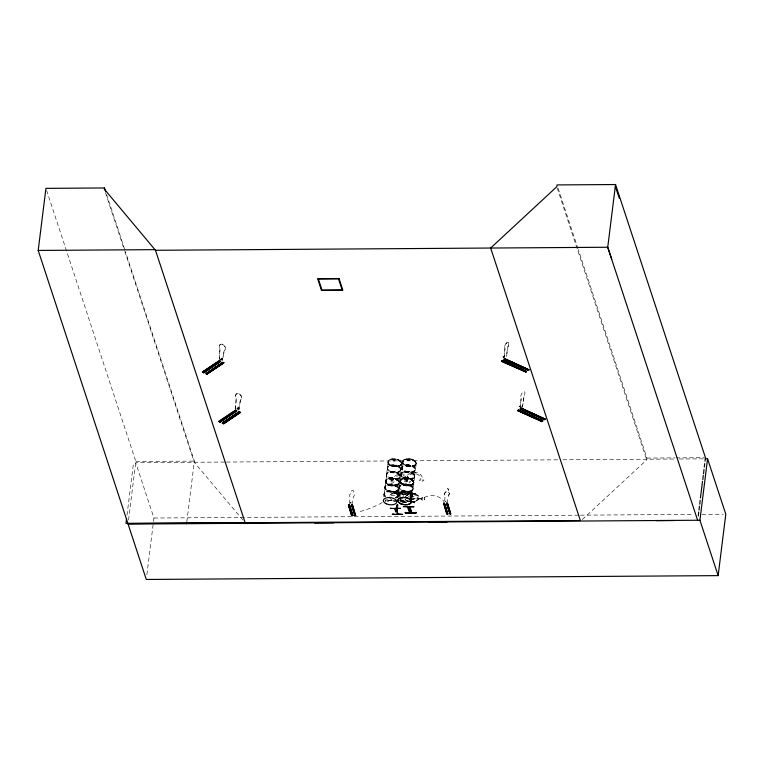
<?xml version="1.0" encoding="UTF-8"?>
<svg xmlns="http://www.w3.org/2000/svg" width="764" height="764" viewBox="0 0 764 764"><rect width="100%" height="100%" fill="white"/><g stroke="black" fill="none" stroke-linecap="round" stroke-linejoin="round"><path stroke-width="0.57" stroke-dasharray="3.82 2.86" d="M384.063 494.499L383.776 496.772M398.598 494.47L398.331 496.676M398.531 488.588L398.541 488.521A6.819 3.591 7.1 0 1 387.921 490.211A6.819 3.591 7.1 0 1 388.895 484.061A6.819 3.591 7.1 0 1 398.541 488.492L399.992 476.917M412.245 495.311L412.99 489.332M392.19 514.621L402.886 514.525L392.19 514.64L392.133 513.933L402.829 513.905L392.142 513.971M397.987 493.659L397.863 494.633M394.167 493.114L394.205 492.073L411.815 492.217L411.7 493.095L394.167 493.114L411.615 492.885M503.275 357.533L503.581 356.979M504.183 357.227L503.724 357.199M519.883 406.878C519.148 406.171 520.761 405.846 519.358 406.286M519.635 406.649L519.062 406.209L519.988 406.286M519.682 406.849L520.274 406.324L521.354 406.84M422.043 498.395L413.076 498.825L422.043 499.016L422.024 498.395L422.091 498.93M503.266 357.141L504.288 356.416L503.123 356.95M519.568 406.477L519.816 406.114M520.523 406.543L520.16 406.448M400.088 475.982L400.002 475.16L399.734 477.576M414.651 475.915L415.396 470.003M349.606 503.696L350.007 496.848A2.426 2.006 -17.2 0 1 350.896 493.62L351.173 491.414A1.213 1.003 -17.2 0 1 352.519 490.469A1.213 1.003 -17.2 0 1 353.579 491.491L353.283 493.62A2.426 2.006 -17.2 0 1 353.369 496.848L351.917 504.823M444.734 500.964L445.059 495.244A2.426 2.006 -17.2 0 1 445.947 492.026L446.224 489.81A1.213 1.003 -17.2 0 1 447.542 488.788A1.213 1.003 -17.2 0 1 448.611 489.81L448.63 489.886A1.213 1.003 -17.2 0 0 447.57 488.864A1.213 1.003 -17.2 0 0 446.252 489.896L446.224 489.81M222.525 358.784C221.484 359.854 222.62 358.326 221.379 359.987M219.239 358.688L219.946 348.766A3.639 2.655 55.8 0 1 220.481 344.43L220.615 344.335A3.639 2.655 55.8 0 1 224.817 346.273A3.639 2.655 55.8 0 1 224.282 350.619L222.61 359.863M219.211 360.809L220.07 348.68A3.639 2.655 55.8 0 1 220.615 344.335M235.398 409.122L236.181 398.092A3.639 2.655 55.8 0 1 236.725 393.756L236.85 393.661A3.639 2.655 55.8 0 1 241.061 395.599A3.639 2.655 55.8 0 1 240.517 399.944L238.845 409.189M235.446 410.134L236.305 398.006A3.639 2.655 55.8 0 1 236.85 393.661M397.796 494.327L415.387 494.413L397.786 494.174L398.837 494.193L398.942 493.391L398.923 494.461M397.882 493.449L399.018 493.85L397.882 493.563M387.224 467.998L387.377 469.277L387.749 466.689M400.613 470.748L400.919 468.599M401.864 468.838L402.236 466.708M413.171 488.979L413.171 488.884A6.914 3.639 7.1 0 0 403.354 484.309A6.914 3.639 7.1 0 0 402.37 490.536A6.914 3.639 7.1 0 0 413.133 488.798L412.627 490.221L413.076 487.919M400.088 475.943A6.8 3.581 7.1 0 0 390.461 471.522A6.8 3.581 7.1 0 0 389.487 477.653A6.8 3.581 7.1 0 0 400.088 475.943L400.842 470.099M414.651 475.876L414.642 475.848A6.8 3.581 7.1 0 0 405.016 471.426A6.8 3.581 7.1 0 0 404.041 477.557A6.8 3.581 7.1 0 0 414.642 475.848M413.076 498.596L413.152 498.462M503.954 359.128L504.899 348.728A3.639 1.595 -65.3 0 1 505.434 344.383A3.639 1.595 -65.3 0 1 508.356 342.406A3.639 1.595 -65.3 0 1 507.812 346.751L506.255 356.673M504.345 356.903L505.08 348.814A3.639 1.595 -65.3 0 1 505.625 344.468A3.639 1.595 -65.3 0 1 508.537 342.492A3.639 1.595 -65.3 0 1 508.003 346.837L506.446 356.759M520.083 409.609L521.134 398.054A3.639 1.595 -65.3 0 1 521.678 393.708A3.639 1.595 -65.3 0 1 524.591 391.731A3.639 1.595 -65.3 0 1 524.056 396.077L522.318 407.107M520.485 407.384L521.134 398.054M520.886 406.82L520.752 406.725M127.005 515.156L133.566 462.44M128.553 520.055L135.849 461.504L46.68 190.628M146.869 574.738L153.344 522.757M153.497 521.573L153.936 518.03L135.706 462.65L225.265 462.048M186.798 522.003L194.381 461.103L125.363 251.432M221.006 360.102C220.853 356.158 222.257 361.009 220.767 359.338M222.515 360.627L222.744 358.841L221.226 358.316M238.607 410.058C240.765 408.005 235.455 406.83 238.826 408.262M238.76 409.953L238.979 408.167M386.603 474.138L387.31 468.361M388.169 461.676L387.386 467.549M391.149 480.002L391.283 479.095M389.984 495.015L394.759 491.796L389.984 495.015L389.611 498.042L393.68 501.031L396.984 500.945M391.626 480.098L392.199 479.515L391.607 479.095M391.789 480.088C393.489 479.057 389.344 479.553 391.665 480.031M394.673 460.406L393.355 459.938M390.146 508.442L400.89 507.984L390.06 508.098M395.656 466.355L395.637 465.753L395.781 466.508M385.61 480.852L385.667 482.094C386.192 484.911 394.463 487.184 393.661 485.054M395.953 466.346L395.972 465.725M393.183 500.267L393.078 501.098M394.845 508.318L396.831 514.287L394.759 508.366M394.902 508.413L396.774 514.191M396.516 505.386L395.8 511.145L396.898 511.049M397.471 497.698L398.416 489.495M401.625 463.481A6.79 3.572 7.1 0 1 391.053 465.19A6.79 3.572 7.1 0 1 392.018 459.068A6.79 3.572 7.1 0 1 401.625 463.481L400.947 469.335M396.631 505.386L395.914 511.145L396.993 511.135M396.908 504.641C393.718 514.487 398.76 513.981 397.987 504.632M397.041 504.698L396.048 511.546M398.139 497.488L398.598 494.623M401.004 475.647L401.845 468.227M402.723 461.58L401.959 467.425M396.745 511.078L397.586 504.106M397.738 504.221L396.917 511.603L397.853 504.221M398.139 513.924L396.191 508.337M402.943 497.956L403.296 494.862M405.617 479.515L406.668 479.133M408.807 460.596L408.024 460.186M406.4 479.916C403.86 479.84 407.556 478.321 406.343 479.983M408.11 460.577L407.909 459.842M408.883 459.756C410.478 460.32 406.238 459.603 408.826 460.396M406.773 479.735L405.426 479.563M409.227 460.31L408.635 460.358M402.819 513.857L402.886 514.573M410.239 465.629L410.287 466.241M407.804 485.579L408.119 484.949M408.1 485.579L408.186 484.978L407.489 485.207M410.66 491.997L410.574 492.895L411.71 492.99M411.681 493.086L410.64 493.095L410.774 492.073M410.239 498.004L410.87 492.885L410.172 499.236M410.554 498.052L410.631 496.867L411.901 496.781M410.726 500.048L411.806 492.207L410.669 492.026M411.691 497.889L411.911 496.753M411.825 498.29L411.605 497.641M411.739 498.052L411.882 496.839M413.696 483.268A6.79 3.572 7.1 0 0 404.099 478.856A6.79 3.572 7.1 0 0 403.125 484.978A6.79 3.572 7.1 0 0 413.696 483.268L413.821 482.285A6.79 3.572 7.1 0 0 404.223 477.872A6.79 3.572 7.1 0 0 403.249 483.994A6.79 3.572 7.1 0 0 413.821 482.285M416.113 463.949L416.179 463.385A6.79 3.572 7.1 0 0 406.572 458.973C398.225 459.804 405.579 468.523 410.745 466.25M411.433 501.604L412.121 496.17M416.208 463.404L415.501 469.239M410.43 499.56L413.076 499.551L413.19 497.975L411.433 497.985M412.073 501.585L414.403 501.576L414.365 502.607L410.363 502.521M415.32 494.212L415.425 493.382L394.596 493.429L389.965 494.957M414.365 502.607L414.403 501.576M415.387 494.413L415.425 493.382M410.564 497.402L412.436 496.409L418.166 497.354L418.061 498.424L411.261 499.398M408.282 496.944L411.223 494.891L414.613 494.871L418.873 496.361L418.519 499.446L413.868 500.907M410.344 502.454L413.725 502.597L418.624 499.494L418.997 496.304L414.862 493.267L418.873 496.361M446.969 503.228L448.42 495.244A2.426 2.006 -17.2 0 0 448.334 492.016L448.611 489.81M582.321 519.558L646.707 459.861L646.927 458.066L578.281 249.532M522.509 407.193L524.056 396.077M385.81 501.442L385.82 499.513M387.797 499.417L387.988 501.786L388.198 499.503M401.024 469.784L401.014 469.659A6.914 3.639 7.1 0 0 391.216 465.075A6.914 3.639 7.1 0 0 390.223 471.312A6.914 3.639 7.1 0 0 400.995 469.573M222.477 359.949L224.148 350.705A3.639 2.655 55.8 0 0 224.692 346.359A3.639 2.655 55.8 0 0 220.481 344.43M238.712 409.275L240.393 400.03A3.639 2.655 55.8 0 0 240.927 395.685A3.639 2.655 55.8 0 0 236.725 393.756M238.177 407.966L237.738 409.103L237.795 408.482M238.024 407.976L237.709 408.616L238.569 408.635M221.426 359.615L222.057 358.65M222.037 358.669L221.694 359.195L222.353 359.29M237.996 408.559L237.508 408.387L238.272 407.995M386.594 474.205L386.804 473.632M384.177 493.563L384.903 487.68M398.541 489.246A6.914 3.639 7.1 0 1 387.778 490.985A6.914 3.639 7.1 0 1 388.761 484.758A6.914 3.639 7.1 0 1 398.541 489.246L398.073 490.326L398.531 488.015M221.044 360.035L221.016 359.233M221.035 359.92L221.818 359.643M222.047 358.87L221.589 358.784M222.037 359.548L222.276 359.07M238.015 408.921L238.33 408.177M237.241 408.902L238.76 408.081M350.495 502.722L350.915 503.228L350.418 502.865M386.25 483.077L385.744 481.74L386.269 482.81M400.298 481.645C402.17 485.665 410.125 486.993 413.572 483.507C415.215 479.458 408.864 477.72 405.856 477.834C403.736 475.924 398.951 482.046 400.546 480.069M411.137 496.638L411.433 497.488M400.164 480.757C399.878 484.386 405.436 485.99 408.339 485.579M416.332 463.547L413.878 465.878L410.488 466.422M408.081 485.751L412.675 484.605L413.935 482.81M424.421 497.326C423.485 498.625 424.86 501.566 424.688 498.386C423.256 493.764 418.92 502.072 424.412 500.048M414.565 476.793L413.095 488.559M401.778 467.749L402.313 466.565M221.665 359.586C220.987 358.622 221.245 360.684 221.226 359.338M390.137 508.327L400.833 508.261M384.98 486.878L386.87 473.527M399.534 486.783L401.024 475.036M398.684 493.563L399.457 487.585M393.269 459.909L393.88 460.692M393.279 460.339L394.243 460.444M386.832 479.372L385.572 481.129L386.87 479.057L389.602 478.073L393.097 478.044L396.43 478.99M395.351 466.174L396.201 465.906L395.685 465.725M395.446 465.925C399.009 466.861 387.95 466.374 388.083 462.803C387.911 454.599 408.119 460.558 399.295 465.983M396.392 466.355L396.201 465.859M392.123 479.916L392.142 479.334M392.887 485.608L393.622 485.169M393.021 485.57L393.689 485.331M393.699 485.598C398.311 486.83 401.969 480.661 396.449 478.99M393.985 485.684L393.183 485.417M386.278 482.838C387.233 484.433 393.326 486.563 393.632 485.073M407.756 460.109L408.396 459.661M407.833 460.234L409.046 460.253M409.246 460.109L408.75 460.663M410.946 466.26L410.535 465.601M407.384 485.35L407.928 485.742M408.243 485.503L408.014 485.15M415.148 470.672L415.482 468.628M411.786 496.972L412.216 494.614M385.228 486.238L384.894 488.291M384.378 493.019L384.082 495.158M399.839 486.038L399.457 488.158M398.932 492.923L398.636 495.053M397.356 496.886L397.643 494.68M414.317 477.424L414.737 476.344A6.914 3.639 7.1 0 0 404.92 471.76A6.914 3.639 7.1 0 0 403.936 477.997A6.914 3.639 7.1 0 0 414.699 476.249L414.632 475.38M503.533 357.18L502.836 356.826L503.954 356.941M220.958 359.93L221.875 358.622M221.608 359.643L221.541 358.879L222.219 358.975M221.283 359.433L221.445 359.013M237.012 408.673C238.769 407.919 236.544 408.597 237.833 408.73M392.448 500.086L387.931 500.41M411.003 497.488L410.698 496.695M445.422 501.308L445.765 501.194M520.093 406.84L520.208 406.381M221.35 359.147L222.104 358.774M236.964 408.74L238.425 408.377L237.785 408.396M238.578 408.062L237.356 409.103M238.588 408.616L237.757 408.988L237.986 408.234M385.963 480.155C389.459 476.698 398.369 477.643 399.352 482.915M400.517 480.059C404.013 476.602 412.923 477.548 413.907 482.81M409.848 466.193L410.335 466.412M394.31 508.404L396.296 514.239M237.098 408.673L237.585 408.473M393.479 459.861A1.06 0.554 7.1 0 0 393.326 460.816A1.06 0.554 7.1 0 0 394.969 460.549A1.06 0.554 7.1 0 0 393.479 459.861L393.298 460.214M394.635 460.501L394.043 460.768M391.072 479.19A1.06 0.554 7.1 0 0 390.92 480.145A1.06 0.554 7.1 0 0 392.562 479.878A1.06 0.554 7.1 0 0 391.072 479.19A0.984 0.516 7.1 0 0 390.977 480.012A0.984 0.516 7.1 0 0 392.505 479.763A0.984 0.516 7.1 0 0 391.111 479.123L391.063 479.611M409.829 465.944L410.726 465.868M410.44 465.715L410.211 466.26M410.526 465.62L410.507 466.25M392.992 485.226C393.613 487.069 399.094 485.216 399.381 482.905M405.703 479.897L405.474 479.257M407.422 485.274L408.033 485.044M401.387 479.276L404.127 478.274M222.372 358.65L221.178 359.748M220.863 359.901L222.429 358.832M400.088 499.799L403.029 497.937M405.436 496.399L410.335 493.296L414.823 493.429M398.149 501.108L401.09 499.245M405.455 496.466L410.354 493.353M413.706 502.531L418.624 499.494M396.019 497.918L397.901 496.925L398.025 495.922L396.392 494.91L390.423 495.97M393.355 459.832L394.214 459.756M403.812 459.938C407.565 457.837 415.482 458.4 416.313 463.49M408.893 460.625L409.103 459.918M410.211 465.601L410.373 466.174M410.765 466.374L410.726 465.715M392.161 479.706L391.139 479.716M406.486 479.954L406.754 479.42M421.976 497.364L422.043 500.067M238.158 408.272L237.719 408.32M221.598 358.908L221.006 359.739M221.073 359.376L221.589 359.481M411.481 484.939L409.972 485.302M395.656 465.935L396.058 465.992M399.324 465.983L395.933 466.517M391.082 479.095L392.266 479.735M405.665 479.028A0.984 0.516 7.1 0 1 407.059 479.668A0.984 0.516 7.1 0 1 405.522 479.916A0.984 0.516 7.1 0 1 405.665 479.028A1.06 0.554 7.1 0 1 407.116 479.773A1.06 0.554 7.1 0 1 405.474 480.04A1.06 0.554 7.1 0 1 405.627 479.085L406.82 479.639M407.88 485.56L407.689 485.083L408.234 485.236M410.163 466.183L410.65 465.906M393.479 485.684L395.418 485.417M407.966 484.93L407.966 485.503M135.849 461.504L194.381 461.103M646.927 458.066L675.023 457.884M676.197 457.875L704.293 457.684M226.459 462.039L558.188 459.813M562.963 459.785L674.679 459.03M679.377 459.002L704.045 458.83M394.759 491.796L399.305 491.835L403.421 494.814M411.815 492.121L394.205 492.073M397.968 493.831L415.492 493.582M411.872 497.02L410.631 496.867M410.602 498.157L413.19 497.975M400.193 500.219L407.202 500.172M400.26 500.42L407.269 500.372M387.997 500.735L396.908 500.668M397.013 501.117L393.622 501.136L391.139 499.312M400.088 501.05L410.612 500.983M400.164 501.251L410.679 501.184M401.549 501.661L410.898 501.595M401.616 501.862L408.635 501.814M409.8 501.805L414.47 501.776M402.618 502.483L407.288 502.454M402.685 502.683L407.355 502.655M390.041 508.117L400.842 508.375M392.085 514.315L402.809 514.277L392.113 514.344M153.936 518.03L579.255 515.175M580.449 515.165L693.636 514.411M701.973 514.353L723.413 514.21M221.894 359.223L222.028 358.927M408.387 459.613L408.931 459.727M393.68 458.906L395.466 459.021M394.09 460.501L393.546 460.396M405.856 477.853L407.642 477.968M406.238 479.735L405.684 479.62M391.779 479.286L390.824 479.334M396.688 508.385L398.607 514.229M221.474 359.204L221.159 359.567M405.56 465.324A6.828 3.6 7.1 0 0 416.189 463.605A6.828 3.6 7.1 0 0 406.524 459.174A6.828 3.6 7.1 0 0 405.55 465.333A6.828 3.6 7.1 0 0 416.189 463.614A6.828 3.6 7.1 0 0 406.534 459.164A6.828 3.6 7.1 0 0 405.56 465.324L407.116 465.906M391.006 465.419A6.828 3.6 7.1 0 0 401.635 463.7A6.828 3.6 7.1 0 0 391.98 459.259A6.828 3.6 7.1 0 0 391.006 465.419L392.562 466.002M394.797 478.713L396.382 479.286M399.228 491.873L403.316 494.929M405.044 499.522L409.198 502.626L405.063 499.58M397.987 493.401L400.431 495.378M393.269 460.415L394.253 460.692L394.596 460.1M242.904 520.074L194.237 462.258L124.847 251.452M403.211 463.652L402.657 462.688M411.338 497.24L410.994 497.545A6.914 3.639 7.1 0 0 405.971 491.414A6.914 3.639 7.1 0 0 399.18 496.017M401.119 461.637L401.663 462.592M398.111 514.182L396.134 508.022M558.131 188.326L577.909 248.395M557.157 187.848L646.707 459.861M106.702 194.763L124.99 250.306M105.442 192.518L124.475 250.315M448.334 492.016L448.353 492.102A2.426 2.006 -17.2 0 1 448.449 495.32L448.42 495.244M445.947 492.026L445.975 492.102A2.426 2.006 -17.2 0 0 445.078 495.33L445.078 495.33M446.252 501.098L445.192 501.194M385.419 501.365L385.333 500.382M387.004 499.685A58.857 36.204 -25.6 0 1 385.132 500.859M382.258 502.54A58.857 36.204 -25.6 0 1 357.619 512.119M424.278 497.479A15.901 14.783 -32.5 0 1 443.999 501.537M416.179 463.385A6.79 3.572 7.1 0 1 405.608 465.095A6.79 3.572 7.1 0 1 406.572 458.973M399.219 496.399A6.819 3.591 7.1 0 1 405.025 491.768A6.819 3.591 7.1 0 1 411.729 497.192M400.326 496.132A6.8 3.581 7.1 0 1 401.119 491.128A6.8 3.581 7.1 0 1 410.66 492.398A6.8 3.581 7.1 0 1 409.867 497.412M400.202 496.562A6.914 3.639 7.1 0 1 401.004 491.472A6.914 3.639 7.1 0 1 410.688 492.77A6.914 3.639 7.1 0 1 409.886 497.851M384.664 496.495A6.819 3.591 7.1 0 1 391.359 491.949A6.819 3.591 7.1 0 1 396.363 498.061M384.636 496.113A6.914 3.639 7.1 0 1 391.416 491.51A6.914 3.639 7.1 0 1 396.497 497.698M385.782 496.228A6.8 3.581 7.1 0 1 386.574 491.223A6.8 3.581 7.1 0 1 396.105 492.503A6.8 3.581 7.1 0 1 395.313 497.507M385.648 496.657A6.914 3.639 7.1 0 1 386.45 491.567A6.914 3.639 7.1 0 1 396.134 492.866A6.914 3.639 7.1 0 1 395.332 497.956M519.759 406.773L520.026 406.352L519.797 406.792M400.928 469.163L400.947 469.201A6.819 3.591 7.1 0 1 390.328 470.882A6.819 3.591 7.1 0 1 391.302 464.732A6.819 3.591 7.1 0 1 400.947 469.163M394.186 481.731L391.798 483.536L389.869 481.759L391.349 481.75A9.178 7.573 -18.2 0 1 401.301 473.947A9.178 7.573 -18.2 0 1 409.323 481.626L410.803 481.616L408.282 483.431L406.2 481.654L407.689 481.635A7.659 6.322 -18.2 0 0 400.995 475.227A7.659 6.322 -18.2 0 0 392.686 481.74L394.186 481.731M407.384 480.136L404.987 481.941L403.058 480.164L404.548 480.155A9.178 7.573 -18.2 0 1 414.489 472.343A9.178 7.573 -18.2 0 1 422.511 480.031L424.001 480.021L421.47 481.826L419.398 480.05L420.878 480.04A7.659 6.322 -18.2 0 0 414.183 473.632A7.659 6.322 -18.2 0 0 405.885 480.145L407.384 480.136M351.201 502.702L350.113 502.702L351.201 502.702M407.928 460.587A0.984 0.516 7.1 0 0 409.466 460.339A0.984 0.516 7.1 0 0 408.072 459.699A1.06 0.554 7.1 0 0 407.88 460.721A1.06 0.554 7.1 0 0 409.523 460.453A1.06 0.554 7.1 0 0 408.033 459.766A0.984 0.516 7.1 0 0 407.928 460.587M403.898 478.703A6.819 3.591 7.1 0 0 414.518 476.984A6.819 3.591 7.1 0 0 404.872 472.553A6.819 3.591 7.1 0 0 403.898 478.703M403.889 478.34A6.914 3.639 7.1 0 0 414.651 476.602A6.914 3.639 7.1 0 0 404.872 472.114A6.914 3.639 7.1 0 0 403.889 478.34M403.201 484.366A6.79 3.572 7.1 0 0 413.773 482.657A6.79 3.572 7.1 0 0 404.175 478.245A6.79 3.572 7.1 0 0 403.201 484.366A6.79 3.572 7.1 0 0 413.773 482.705A6.79 3.572 7.1 0 0 404.166 478.293A6.79 3.572 7.1 0 0 403.201 484.414M405.531 465.677A6.79 3.572 7.1 0 0 416.103 463.968A6.771 3.572 7.1 0 0 406.505 459.556A6.79 3.572 7.1 0 0 405.531 465.677A6.771 3.572 7.1 0 0 416.093 463.958A6.79 3.572 7.1 0 0 406.505 459.556A6.771 3.572 7.1 0 0 405.541 465.658M403.211 484.156A6.828 3.6 7.1 0 0 413.849 482.437A6.828 3.6 7.1 0 0 404.185 478.006A6.828 3.6 7.1 0 0 403.211 484.156M404.739 471.56A6.914 3.639 7.1 0 0 415.501 469.822A6.914 3.639 7.1 0 0 405.722 465.333A6.914 3.639 7.1 0 0 404.739 471.56M404.748 471.913A6.8 3.581 7.1 0 0 415.339 470.204A6.8 3.581 7.1 0 0 405.722 465.782A6.8 3.581 7.1 0 0 404.748 471.913M404.777 471.216A6.914 3.639 7.1 0 0 415.54 469.478A6.914 3.639 7.1 0 0 405.76 464.98A6.914 3.639 7.1 0 0 404.777 471.216M404.882 470.786A6.819 3.591 7.1 0 0 415.501 469.067A6.819 3.591 7.1 0 0 405.856 464.636A6.819 3.591 7.1 0 0 404.882 470.786M403.258 483.975A6.771 3.572 7.1 0 0 413.811 482.275A6.771 3.572 7.1 0 0 404.223 477.872A6.771 3.572 7.1 0 0 403.258 483.975M403.125 485.006A6.79 3.572 7.1 0 0 413.696 483.297A6.79 3.572 7.1 0 0 404.089 478.885A6.79 3.572 7.1 0 0 403.125 485.006A6.771 3.572 7.1 0 0 413.687 483.278A6.771 3.572 7.1 0 0 404.099 478.875A6.771 3.572 7.1 0 0 403.134 484.987M403.144 484.643A6.828 3.6 7.1 0 0 413.782 482.924A6.828 3.6 7.1 0 0 404.127 478.493A6.828 3.6 7.1 0 0 403.144 484.643M402.332 490.889A6.914 3.639 7.1 0 0 413.095 489.151A6.914 3.639 7.1 0 0 403.316 484.653A6.914 3.639 7.1 0 0 402.332 490.889M402.341 491.242A6.8 3.581 7.1 0 0 412.932 489.523A6.8 3.581 7.1 0 0 403.316 485.102A6.8 3.581 7.1 0 0 402.341 491.242M402.475 490.106A6.819 3.591 7.1 0 0 413.095 488.397A6.819 3.591 7.1 0 0 403.449 483.965A6.819 3.591 7.1 0 0 402.475 490.106M393.384 460.682A0.984 0.516 7.1 0 0 394.912 460.444A0.984 0.516 7.1 0 0 393.517 459.804A0.984 0.516 7.1 0 0 393.384 460.682M389.344 478.799A6.819 3.591 7.1 0 0 399.964 477.08A6.819 3.591 7.1 0 0 390.318 472.649A6.819 3.591 7.1 0 0 389.344 478.799M389.334 478.445A6.914 3.639 7.1 0 0 400.107 476.698A6.914 3.639 7.1 0 0 390.328 472.209A6.914 3.639 7.1 0 0 389.334 478.445M388.647 484.471A6.79 3.572 7.1 0 0 399.228 482.762A6.79 3.572 7.1 0 0 389.621 478.35A6.79 3.572 7.1 0 0 388.647 484.471M388.695 484.089A6.79 3.572 7.1 0 0 399.266 482.38A6.771 3.572 7.1 0 0 389.669 477.968A6.79 3.572 7.1 0 0 388.695 484.089A6.771 3.572 7.1 0 0 399.257 482.37A6.79 3.572 7.1 0 0 389.669 477.968A6.771 3.572 7.1 0 0 388.704 484.08M390.977 465.773A6.79 3.572 7.1 0 0 401.549 464.063A6.771 3.572 7.1 0 0 391.951 459.651A6.771 3.572 7.1 0 0 390.987 465.753A6.771 3.572 7.1 0 0 401.539 464.054A6.79 3.572 7.1 0 0 391.951 459.651A6.79 3.572 7.1 0 0 390.977 465.773M388.656 484.261A6.828 3.6 7.1 0 0 399.295 482.542A6.828 3.6 7.1 0 0 389.63 478.102A6.828 3.6 7.1 0 0 388.656 484.261M390.184 471.665A6.914 3.639 7.1 0 0 400.947 469.917A6.914 3.639 7.1 0 0 391.168 465.429A6.914 3.639 7.1 0 0 390.184 471.665M390.194 472.009A6.8 3.581 7.1 0 0 400.794 470.299A6.8 3.581 7.1 0 0 391.168 465.878A6.8 3.581 7.1 0 0 390.194 472.009M389.382 478.092A6.914 3.639 7.1 0 0 400.145 476.354A6.914 3.639 7.1 0 0 390.366 471.856A6.914 3.639 7.1 0 0 389.382 478.092M388.57 485.083A6.79 3.572 7.1 0 0 399.152 483.373A6.79 3.572 7.1 0 0 389.544 478.961A6.79 3.572 7.1 0 0 388.57 485.083M388.599 484.748A6.828 3.6 7.1 0 0 399.228 483.02A6.828 3.6 7.1 0 0 389.573 478.589A6.828 3.6 7.1 0 0 388.599 484.748M387.787 491.338A6.8 3.581 7.1 0 0 398.388 489.629A6.8 3.581 7.1 0 0 388.761 485.207A6.8 3.581 7.1 0 0 387.787 491.338M387.816 490.641A6.914 3.639 7.1 0 0 398.579 488.893A6.914 3.639 7.1 0 0 388.809 484.405A6.914 3.639 7.1 0 0 387.816 490.641M388.58 485.083A6.771 3.572 7.1 0 0 399.133 483.373A6.771 3.572 7.1 0 0 389.544 478.971A6.771 3.572 7.1 0 0 388.58 485.083"/><path stroke-width="1.15" d="M405.321 512.329L405.378 513.045L416.074 512.892M705.22 458.82L707.569 458.811L725.8 514.191L718.15 575.626L146.287 579.465L38.2 250.43L45.935 188.364L104.467 187.963L105.585 191.363M104.467 187.963L104.324 189.119L155.493 250.286L607.733 247.249L611.735 259.13M126.566 518.67L125.984 523.359L245.187 522.786L155.273 249.647L38.2 250.43M186.588 523.693L186.655 523.178M403.392 506.465L414.031 506.771L403.344 506.704M409.332 506.417L411.261 512.291M410.077 512.3L407.957 506.771M416.017 512.262L416.074 512.969M490.66 248.033L556.784 186.722L557.013 184.926L615.545 184.535L607.733 247.249L697.656 520.389M698.306 515.929L698.688 512.1M699.041 510.065L699.423 506.188M699.767 504.211L700.158 500.277M700.454 497.908L702.517 481.339M702.832 479.611L703.252 475.428M703.558 473.747L703.988 469.507M704.284 467.138L704.723 463.595M705.019 461.227L705.468 457.674L615.545 184.535M718.15 575.626L699.919 520.236L707.569 458.811M408.998 509.54L410.182 509.54M410.306 510.008L409.198 509.483M504.717 358.793L528.889 369.9M525.775 371.992L501.365 361.21L526.033 371.982M501.776 360.952L526.377 371.581M502.378 360.541L526.635 371.571L502.263 360.436M528.287 370.311L503.877 359.529L528.545 370.301L504.288 359.271M504.889 358.86L529.146 369.891L504.775 358.755M518.25 410.144L542.87 420.897L518.613 409.867M520.952 408.119L545.133 419.226M542.268 421.308L517.648 410.545L542.02 421.317M518.011 410.278L542.851 420.926M544.531 419.637L520.122 408.855L544.78 419.627L520.523 408.597M407.498 506.799L409.485 512.634M521.124 408.186L545.381 419.216L521.019 408.081M348.365 504.975L351.612 515.566L348.623 504.708L352.137 515.566L352.853 515.547L349.568 504.937L348.852 504.956M352.758 515.566L349.301 504.813L352.834 515.557M354.763 515.423L351.497 504.708L352.443 504.947L355.671 515.585M352.424 504.966L355.422 515.433M351.612 515.566L352.338 515.576M355.709 515.566L355.164 515.557L351.879 504.956M444.39 503.218L447.847 513.971L444.361 503.104L447.427 513.962L446.644 513.952L443.674 503.104L447.188 513.962L443.693 503.218M446.501 503.228L450.025 513.981L446.568 503.228M446.988 503.38L450.263 513.981L446.93 503.352L447.494 503.342L450.684 513.971M447.494 503.342L450.779 513.952L450.235 513.971M447.341 513.952L447.905 513.943M219.182 360.78L202.317 372.116L219.402 360.665M202.89 372.374L219.774 361.019L202.718 372.078M203.167 372.488L220.271 361.057M203.234 372.555L220.051 361.171M203.797 372.813L220.643 361.42L203.845 372.813L203.272 372.555M222.763 362.432L205.898 373.777L222.983 362.317M206.29 373.739L223.069 362.356M223.623 362.833L206.767 374.179L223.852 362.719M206.853 374.217L223.938 362.757M235.646 409.991L218.867 421.365M219.239 421.728L236.019 410.344L218.953 421.403M219.402 421.814L236.506 410.383M220.042 422.139L236.888 410.745L220.08 422.139L219.469 421.881M238.998 411.758L222.133 423.103L239.218 411.643M222.706 423.361L239.59 412.006L222.534 423.065M222.983 423.466L240.087 412.044M223.04 423.542L239.867 412.159M223.613 423.791L240.459 412.407L223.661 423.8L223.088 423.542M354.974 515.585L351.516 504.832M450.473 513.838L447.265 503.228M517.62 410.554L541.8 421.652M128.113 523.569L580.373 520.532L490.45 247.393M128.056 524.085L699.919 520.236M314.587 522.958L333.667 522.834M429.091 522.194L446.988 522.07M542.411 521.43L560.298 521.306M656.266 520.666L674.001 520.542M352.07 515.566L348.604 504.813L352.099 515.576M502.043 360.77L526.224 371.877M518.279 410.096L542.459 421.203M409.876 506.79L411.806 512.673M615.326 186.33L619.317 198.21M349.263 504.823L352.548 515.433M405.302 512.663L415.998 512.673L405.273 512.711M339.006 278.535L317.623 278.679L321.482 290.416L342.864 290.272L339.006 278.535M338.519 278.86L318.321 278.994L321.969 290.081L342.167 289.948L338.519 278.86M409.437 506.752L411.366 512.625L409.437 506.752M400.794 503.696A6.79 3.572 7.1 0 0 411.366 501.986A6.79 3.572 7.1 0 0 401.768 497.574A6.79 3.572 7.1 0 0 400.794 503.696M400.775 503.715A6.819 3.591 7.1 0 0 411.395 502.005A6.819 3.591 7.1 0 0 401.749 497.574A6.819 3.591 7.1 0 0 400.775 503.715M386.24 503.791A6.79 3.572 7.1 0 0 396.822 502.082A6.79 3.572 7.1 0 0 387.214 497.67A6.79 3.572 7.1 0 0 386.24 503.791"/></g></svg>
